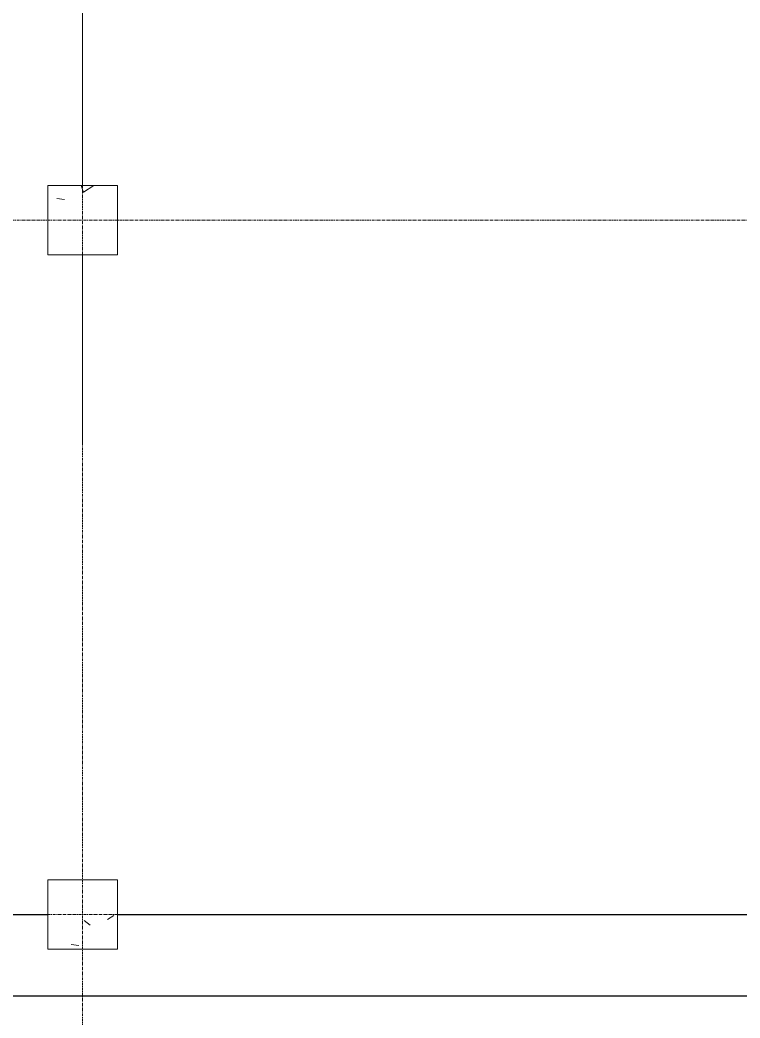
# Model space of a CAD drawing. Header units: millimetres. Extents: x -45493 to 8201, y -4031 to 20582.
# Drawn here: x -27543 to -24433, y -83 to 4229 of the extents above; entities that cross this region are included whole.
import ezdxf

# ---------------------------------------------------------------- set-up
doc = ezdxf.new("R2010")
doc.units = ezdxf.units.MM
doc.linetypes.add('Grid Line', pattern=[22.225, 12.7, -3.175, 3.175, -3.175])
for name, color, linetype, lineweight in [('A-AREA', 32, 'Continuous', 9), ('A-WALL', 113, 'Continuous', 9), ('S-COLS', 52, 'Continuous', 9), ('S-GRID', 1, 'Continuous', 9)]:
    doc.layers.add(name, color=color, linetype=linetype, lineweight=lineweight)

# ---------------------------------------------------------------- blocks, each defined once
blk = doc.blocks.new('M_Concrete-Square-Column - 300 x 300mm-V19-1st Floor Dimensioned Plan')
at = {"layer": 'S-COLS'}
h = blk.add_hatch(dxfattribs=at)
h.set_pattern_fill('FP_20', color=256, style=0, pattern_type=2)
h.set_pattern_definition([(230, (27202.4, 3364.2), (-728.737, 63.756), [76.2, -838.2]), (175, (27202.4, 3364.2), (140.972, -764.228), [60.96, -670.56]), (280.451, (27141.7, 3369.54), (-587.77, -700.467), [64.76, -712.36]), (226.184, (27202.4, 3161), (-1084.316, 168.17), [114.3, -1257.3]), (276.636, (27112.1, 3175), (-949.61, -989.71), [97.14, -1068.54]), (171.184, (27202.4, 3161), (-949.62, -989.7), [91.44, -1005.84]), (201, (27100.8, 3211.8), (-606.458, 409.06), [76.2, -838.2]), (146, (27100.8, 3211.8), (-247.208, -736.753), [60.96, -670.56]), (251.451, (27050.3, 3245.9), (-853.668, -327.685), [64.76, -712.36]), (217.5, (27202.42, 3364.22), (-12.3547, -338.22), [33.528, -628.904, 33.528, -647.192, -673.1]), (217.5, (27202.42, 3364.22), (-12.3547, -338.22), [-1343.152, 33.528, -639.572]), (187.5, (27202.42, 3364.22), (-267.279, -400.722), [33.528, -354.584, 33.528, -870.204]), (187.5, (27202.42, 3364.22), (-267.279, -400.722), [-421.64, -613.664, 33.528, -223.012]), (147.5, (27429, 3364.22), (-542.3633, 22.9153), [33.528, -220.472, 33.528, -1810.512]), (147.5, (27429, 3364.22), (-542.3633, 22.9153), [-287.528, -758.952, 33.528, -1018.032]), (137.5, (27530.6, 3364.22), (-592.517, -101.707), [33.528, -296.672, 33.528, -492.76, -746.76]), (137.5, (27530.6, 3364.22), (-592.517, -101.707), [-856.488, 33.528, -713.232])])
h.paths.add_polyline_path([(150, 150), (-150, 150), (-150, -150), (150, -150)], flags=0)
for p, q in [((150, 150), (-150, 150)), ((-150, 150), (-150, -150)), ((150, -150), (150, 150)), ((-150, -150), (150, -150))]:
    blk.add_line(p, q, dxfattribs=at)
blk = doc.blocks.new('M_Concrete-Square-Column - 300 x 300mm-V20-1st Floor Dimensioned Plan')
at = {"layer": 'S-COLS'}
h = blk.add_hatch(dxfattribs=at)
h.set_pattern_fill('FP_21', color=256, style=0, pattern_type=2)
h.set_pattern_definition([(230, (27202.4, 364.2), (-728.737, 63.756), [76.2, -838.2]), (175, (27202.4, 364.2), (140.972, -764.228), [60.96, -670.56]), (280.451, (27141.7, 369.54), (-587.77, -700.467), [64.76, -712.36]), (226.184, (27202.4, 161), (-1084.316, 168.17), [114.3, -1257.3]), (276.636, (27112.1, 175), (-949.61, -989.71), [97.14, -1068.54]), (171.184, (27202.4, 161), (-949.62, -989.7), [91.44, -1005.84]), (201, (27100.8, 211.8), (-606.458, 409.06), [76.2, -838.2]), (146, (27100.8, 211.8), (-247.208, -736.753), [60.96, -670.56]), (251.451, (27050.3, 245.9), (-853.668, -327.685), [64.76, -712.36]), (217.5, (27202.42, 364.23), (-12.3547, -338.22), [33.528, -628.904, 33.528, -647.192, -673.1]), (217.5, (27202.42, 364.23), (-12.3547, -338.22), [-1343.152, 33.528, -639.572]), (187.5, (27202.42, 364.23), (-267.279, -400.722), [33.528, -354.584, 33.528, -613.664, -256.54]), (187.5, (27202.42, 364.23), (-267.279, -400.722), [-1035.304, 33.528, -223.012]), (147.5, (27429, 364.23), (-542.3633, 22.9153), [33.528, -220.472, 33.528, -758.952, -1051.56]), (147.5, (27429, 364.23), (-542.3633, 22.9153), [-1046.48, 33.528, -1018.032]), (137.5, (27530.6, 364.23), (-592.517, -101.707), [33.528, -296.672, 33.528, -492.76, -746.76]), (137.5, (27530.6, 364.23), (-592.517, -101.707), [-856.488, 33.528, -713.232])])
h.paths.add_polyline_path([(150, 150), (-150, 150), (-150, -150), (150, -150)], flags=0)
for p, q in [((150, 150), (-150, 150)), ((-150, 150), (-150, -150)), ((150, -150), (150, 150)), ((-150, -150), (150, -150))]:
    blk.add_line(p, q, dxfattribs=at)

msp = doc.modelspace()

# ---------------------------------------------------------------- linework, layer by layer
at = {"layer": 'A-AREA'}
for p, q in [((-27272.3, 3514.2), (-27272.3, 7805)), ((-27272.3, 2405), (-27272.3, 3214.2))]:
    msp.add_line(p, q, dxfattribs=at)
at = {"layer": 'A-WALL', "lineweight": 25}
for p, q in [((-32372.3, 364.2), (-27422.3, 364.2)), ((-27122.3, 364.2), (-22172.3, 364.2)), ((-10872.3, 11.8), (-41172.8, 11.8))]:
    msp.add_line(p, q, dxfattribs=at)
at = {"layer": 'S-GRID', "linetype": 'Grid Line'}
for p, q in [((-27272.3, -4031.1), (-27272.3, 19281.6)), ((-45492.8, 3364.2), (6901.3, 3364.2)), ((-45492.8, 364.2), (6901.3, 364.2))]:
    msp.add_line(p, q, dxfattribs=at)

# ---------------------------------------------------------------- block references
at = {"layer": 'S-COLS', "xscale": -1, "rotation": 180}
for name, p in [('M_Concrete-Square-Column - 300 x 300mm-V19-1st Floor Dimensioned Plan', (-27272.3, 3364.2)), ('M_Concrete-Square-Column - 300 x 300mm-V20-1st Floor Dimensioned Plan', (-27272.3, 364.2))]:
    msp.add_blockref(name, p, dxfattribs=at)

doc.saveas('drawing.dxf')
